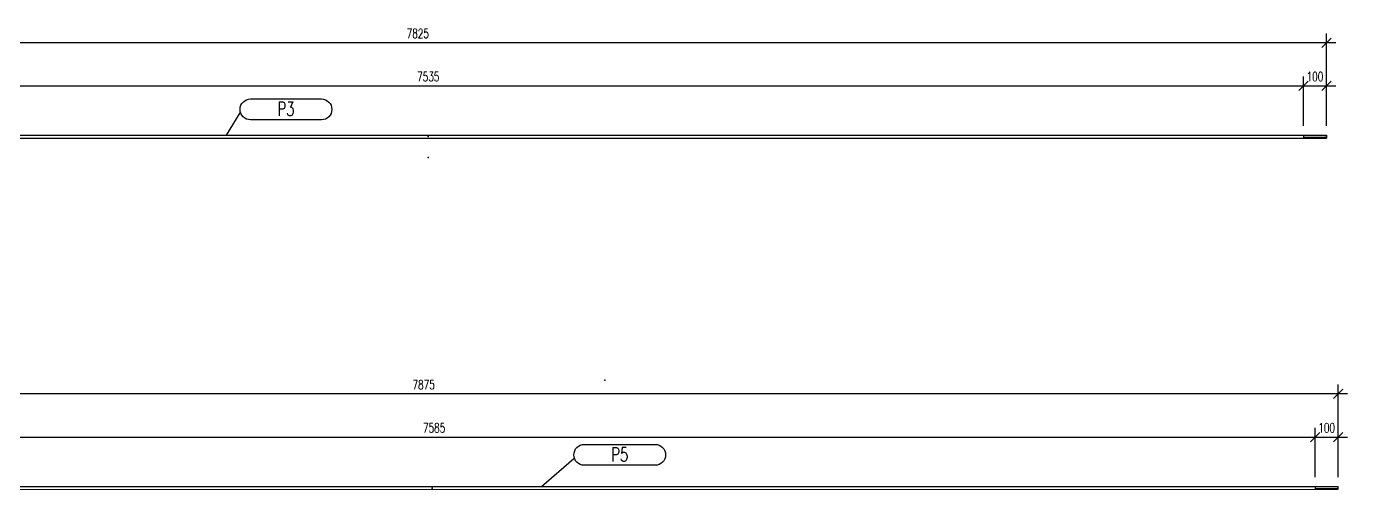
# Model space of a CAD drawing. Extents: x -42342 to -30966, y 6373 to 13845.
# Drawn here: x -36654 to -30966, y 11854 to 13845 of the extents above; entities that cross this region are included whole.
import ezdxf
from ezdxf.enums import TextEntityAlignment as Align

# ---------------------------------------------------------------- set-up
doc = ezdxf.new("R2010")
doc.units = 0
doc.header["$LTSCALE"] = 10
doc.header["$MEASUREMENT"] = 0
doc.layers.get('0').update_dxf_attribs({"linetype": 'CONTINUOUS'})
doc.layers.get('Defpoints').update_dxf_attribs({"linetype": 'CONTINUOUS'})
for name, color, linetype in [('FORIR', 4, 'CONTINUOUS'), ('G', 3, 'CONTINUOUS'), ('POS_BOX', 6, 'CONTINUOUS'), ('POS_NOT', 2, 'CONTINUOUS'), ('S', 1, 'CONTINUOUS'), ('VIT_CLA', 2, 'CONTINUOUS')]:
    doc.layers.add(name, color=color, linetype=linetype)
doc.styles.add('POS', font='ROMANS', dxfattribs={"width": 0.7})
doc.styles.add('ROMANS', font='romans.shx', dxfattribs={"width": 0.7})
doc.dimstyles.new('1-10', dxfattribs={"dimscale": 10, "dimtxt": 2, "dimasz": 2, "dimexe": 2, "dimexo": 2, "dimgap": 1, "dimtad": 1, "dimdec": 0, "dimzin": 0, "dimdsep": 46, "dimtxsty": 'ROMANS', "dimblk": 'OBLIQUE', "dimcen": 0, "dimdle": 2, "dimclrd": 1, "dimclre": 1, "dimclrt": 4, "dimadec": 0, "dimazin": 0, "dimtfac": 1, "dimtdec": 0, "dimtofl": 0, "dimtmove": 0, "dimatfit": 3, "dimfxl": 1, "dimtfill": 1, "dimtolj": 1, "dimtzin": 0, "dimarcsym": 0})
doc.dimstyles.new('1-2.5', dxfattribs={"dimscale": 2.5, "dimtxt": 2, "dimasz": 2, "dimexe": 2, "dimexo": 2, "dimgap": 1, "dimtad": 1, "dimdec": 0, "dimzin": 0, "dimdsep": 46, "dimtxsty": 'ROMANS', "dimblk": 'OBLIQUE', "dimcen": 0, "dimdle": 2, "dimclrd": 1, "dimclre": 1, "dimclrt": 4, "dimadec": 0, "dimazin": 0, "dimtfac": 1, "dimtdec": 0, "dimtofl": 0, "dimtmove": 0, "dimatfit": 3, "dimfxl": 1, "dimtfill": 1, "dimtolj": 1, "dimtzin": 0, "dimarcsym": 0})
doc.dimstyles.new('1-20', dxfattribs={"dimscale": 20, "dimtxt": 2, "dimasz": 2, "dimexe": 2, "dimexo": 2, "dimgap": 1, "dimtad": 1, "dimdec": 0, "dimzin": 0, "dimdsep": 46, "dimtxsty": 'ROMANS', "dimblk": 'OBLIQUE', "dimcen": 0, "dimdle": 2, "dimclrd": 1, "dimclre": 1, "dimclrt": 4, "dimadec": 0, "dimazin": 0, "dimtfac": 1, "dimtdec": 0, "dimtofl": 0, "dimtmove": 0, "dimatfit": 3, "dimfxl": 1, "dimtfill": 1, "dimtolj": 1, "dimtzin": 0, "dimarcsym": 0})

# ---------------------------------------------------------------- blocks, each defined once
blk = doc.blocks.new('P8_PRO')
at = {"layer": 'POS_BOX'}
blk.add_lwpolyline([(17.5, 3.01, -1), (17.5, -1.49), (2.25, -1.49, -1), (2.25, 3.01), (17.5, 3.01)], format="xyb", dxfattribs=at)
at = {"style": 'POS', "width": 0.7}
blk.add_attdef('POS_PEZ', text='', height=3, dxfattribs=at).set_placement((9.88, -0.64), align=Align.CENTER)
at = {"style": 'POS', "width": 0.7, "flags": 1}
for tag, p in [('QTA_PEZ', (0, -2.59)), ('MAR_PEZ', (0, -2.13)), ('PUN_LIS', (0, -3.1)), ('SUN_LIS', (0, -3.56)), ('COD_PEZ', (0, -4.5)), ('MCL_PEZ', (0, -4.04)), ('DIM_PRO', (0, -5))]:
    blk.add_attdef(tag, p, '', height=0.3, dxfattribs=at)
at = {"layer": 'POS_NOT', "style": 'POS', "width": 0.7}
blk.add_attdef('NOT_PEZ', (19.91, -8.9), '', height=2.4, dxfattribs=at)
blk = doc.blocks.new('_OBLIQUE')
at = {"color": 0, "linetype": 'ByBlock'}
blk.add_line((-0.5, -0.5), (0.5, 0.5), dxfattribs=at)
blk = doc.blocks.new('3D_INFOPOS')
blk.add_point((0, 0))
at = {"layer": 'FORIR', "flags": 1}
blk.add_attdef('POS_PEZ', (7.55, -4.31), '', height=5.26, dxfattribs=at)
blk = doc.blocks.new('3D_INFOM')
blk.add_point((0, 0))
at = {"layer": 'FORIR', "flags": 1}
blk.add_attdef('MARK', (7.55, -4.31), '', height=5.26, dxfattribs=at)
blk = doc.blocks.new('*D28')
at = {"color": 1, "lineweight": -2, "transparency": 16777216}
for p, q in [((-38691.3, 13446.1), (-38691.3, 13629.1)), ((-31156.2, 13417.4), (-31156.2, 13629.1)), ((-38731.3, 13589.1), (-31116.2, 13589.1))]:
    blk.add_line(p, q, dxfattribs=at)
at = {"layer": 'Defpoints', "color": 0, "transparency": 16777216}
for p in [(-31156.2, 13589.1), (-38691.3, 13406.1), (-31156.2, 13377.4)]:
    blk.add_point(p, dxfattribs=at)
at = {"color": 1, "lineweight": -2, "transparency": 16777216, "xscale": 40, "yscale": 40, "zscale": 40, "rotation": 180}
blk.add_blockref('_OBLIQUE', (-38691.3, 13589.1), dxfattribs=at)
at = {"color": 1, "lineweight": -2, "transparency": 16777216, "xscale": 40, "yscale": 40, "zscale": 40}
blk.add_blockref('_OBLIQUE', (-31156.2, 13589.1), dxfattribs=at)
at = {"color": 4, "transparency": 16777216, "insert": (-34923.8, 13629.1), "char_height": 40, "attachment_point": 5, "style": 'ROMANS', "bg_fill": 3, "box_fill_scale": 1.25, "bg_fill_color": 256, "bg_fill_true_color": 13158600, "bg_fill_transparency": 0}
blk.add_mtext('\\A1;7535', dxfattribs=at)
blk = doc.blocks.new('*D29')
at = {"color": 1, "lineweight": -2, "transparency": 16777216}
for p, q in [((-31156.2, 13417.4), (-31156.2, 13629.1)), ((-31056.2, 13417.4), (-31056.2, 13629.1)), ((-31196.2, 13589.1), (-31016.2, 13589.1))]:
    blk.add_line(p, q, dxfattribs=at)
at = {"layer": 'Defpoints', "color": 0, "transparency": 16777216}
for p in [(-31156.2, 13377.4), (-31056.2, 13377.4)]:
    blk.add_point(p, dxfattribs=at)
at = {"color": 4, "transparency": 16777216, "insert": (-31106.2, 13629.1), "char_height": 40, "attachment_point": 5, "style": 'ROMANS', "bg_fill": 3, "box_fill_scale": 1.25, "bg_fill_color": 256, "bg_fill_true_color": 13158600, "bg_fill_transparency": 0}
blk.add_mtext('\\A1;100', dxfattribs=at)
at = {"layer": 'Defpoints', "color": 0, "transparency": 16777216}
blk.add_point((-31056.2, 13589.1), dxfattribs=at)
at = {"color": 1, "lineweight": -2, "transparency": 16777216, "xscale": 40, "yscale": 40, "zscale": 40, "rotation": 180}
blk.add_blockref('_OBLIQUE', (-31156.2, 13589.1), dxfattribs=at)
at = {"color": 1, "lineweight": -2, "transparency": 16777216, "xscale": 40, "yscale": 40, "zscale": 40}
blk.add_blockref('_OBLIQUE', (-31056.2, 13589.1), dxfattribs=at)
blk = doc.blocks.new('*D30')
at = {"color": 1, "lineweight": -2, "transparency": 16777216}
for p, q in [((-31016.2, 13774.6), (-38921.3, 13774.6)), ((-38881.3, 13421.1), (-38881.3, 13814.6)), ((-31056.2, 13417.4), (-31056.2, 13814.6))]:
    blk.add_line(p, q, dxfattribs=at)
at = {"layer": 'Defpoints', "color": 0, "transparency": 16777216}
for p in [(-38881.3, 13774.6), (-38881.3, 13381.1), (-31056.2, 13377.4)]:
    blk.add_point(p, dxfattribs=at)
at = {"color": 1, "lineweight": -2, "transparency": 16777216, "xscale": 40, "yscale": 40, "zscale": 40, "rotation": 180}
blk.add_blockref('_OBLIQUE', (-38881.3, 13774.6), dxfattribs=at)
at = {"color": 1, "lineweight": -2, "transparency": 16777216, "xscale": 40, "yscale": 40, "zscale": 40}
blk.add_blockref('_OBLIQUE', (-31056.2, 13774.6), dxfattribs=at)
at = {"color": 4, "transparency": 16777216, "insert": (-34968.8, 13814.6), "char_height": 40, "attachment_point": 5, "style": 'ROMANS', "bg_fill": 3, "box_fill_scale": 1.25, "bg_fill_color": 256, "bg_fill_true_color": 13158600, "bg_fill_transparency": 0}
blk.add_mtext('\\A1;7825', dxfattribs=at)
blk = doc.blocks.new('*D42')
at = {"color": 1, "lineweight": -2, "transparency": 16777216}
for p, q in [((-38691.4, 11934.9), (-38691.4, 12119)), ((-31105.9, 11907.2), (-31105.9, 12119)), ((-38731.4, 12079), (-31065.9, 12079))]:
    blk.add_line(p, q, dxfattribs=at)
at = {"layer": 'Defpoints', "color": 0, "transparency": 16777216}
for p in [(-31105.9, 12079), (-38691.4, 11894.9), (-31105.9, 11867.2)]:
    blk.add_point(p, dxfattribs=at)
at = {"color": 1, "lineweight": -2, "transparency": 16777216, "xscale": 40, "yscale": 40, "zscale": 40, "rotation": 180}
blk.add_blockref('_OBLIQUE', (-38691.4, 12079), dxfattribs=at)
at = {"color": 1, "lineweight": -2, "transparency": 16777216, "xscale": 40, "yscale": 40, "zscale": 40}
blk.add_blockref('_OBLIQUE', (-31105.9, 12079), dxfattribs=at)
at = {"color": 4, "transparency": 16777216, "insert": (-34898.6, 12119), "char_height": 40, "attachment_point": 5, "style": 'ROMANS', "bg_fill": 3, "box_fill_scale": 1.25, "bg_fill_color": 256, "bg_fill_true_color": 13158600, "bg_fill_transparency": 0}
blk.add_mtext('\\A1;7585', dxfattribs=at)
blk = doc.blocks.new('*D43')
at = {"color": 1, "lineweight": -2, "transparency": 16777216}
for p, q in [((-31105.9, 11907.2), (-31105.9, 12119)), ((-31005.9, 11907.2), (-31005.9, 12119)), ((-31145.9, 12079), (-30965.9, 12079))]:
    blk.add_line(p, q, dxfattribs=at)
at = {"layer": 'Defpoints', "color": 0, "transparency": 16777216}
for p in [(-31105.9, 11867.2), (-31005.9, 11867.2)]:
    blk.add_point(p, dxfattribs=at)
at = {"color": 4, "transparency": 16777216, "insert": (-31055.9, 12119), "char_height": 40, "attachment_point": 5, "style": 'ROMANS', "bg_fill": 3, "box_fill_scale": 1.25, "bg_fill_color": 256, "bg_fill_true_color": 13158600, "bg_fill_transparency": 0}
blk.add_mtext('\\A1;100', dxfattribs=at)
at = {"layer": 'Defpoints', "color": 0, "transparency": 16777216}
blk.add_point((-31005.9, 12079), dxfattribs=at)
at = {"color": 1, "lineweight": -2, "transparency": 16777216, "xscale": 40, "yscale": 40, "zscale": 40, "rotation": 180}
blk.add_blockref('_OBLIQUE', (-31105.9, 12079), dxfattribs=at)
at = {"color": 1, "lineweight": -2, "transparency": 16777216, "xscale": 40, "yscale": 40, "zscale": 40}
blk.add_blockref('_OBLIQUE', (-31005.9, 12079), dxfattribs=at)
blk = doc.blocks.new('*D44')
at = {"color": 1, "lineweight": -2, "transparency": 16777216}
for p, q in [((-38881.4, 11909.9), (-38881.4, 12304.5)), ((-31005.9, 11907.2), (-31005.9, 12304.5)), ((-30965.9, 12264.5), (-38921.4, 12264.5))]:
    blk.add_line(p, q, dxfattribs=at)
at = {"layer": 'Defpoints', "color": 0, "transparency": 16777216}
for p in [(-38881.4, 12264.5), (-38881.4, 11869.9), (-31005.9, 11867.2)]:
    blk.add_point(p, dxfattribs=at)
at = {"color": 1, "lineweight": -2, "transparency": 16777216, "xscale": 40, "yscale": 40, "zscale": 40, "rotation": 180}
blk.add_blockref('_OBLIQUE', (-38881.4, 12264.5), dxfattribs=at)
at = {"color": 1, "lineweight": -2, "transparency": 16777216, "xscale": 40, "yscale": 40, "zscale": 40}
blk.add_blockref('_OBLIQUE', (-31005.9, 12264.5), dxfattribs=at)
at = {"color": 4, "transparency": 16777216, "insert": (-34943.6, 12304.5), "char_height": 40, "attachment_point": 5, "style": 'ROMANS', "bg_fill": 3, "box_fill_scale": 1.25, "bg_fill_color": 256, "bg_fill_true_color": 13158600, "bg_fill_transparency": 0}
blk.add_mtext('\\A1;7875', dxfattribs=at)

msp = doc.modelspace()

# ---------------------------------------------------------------- linework, layer by layer
at = {"layer": 'G'}
for p, q in [((-38791.5, 13377.4), (-31056.2, 13377.4)), ((-31056.2, 13364.7), (-31056.2, 13377.4)), ((-38791.5, 13364.7), (-31056.2, 13364.7)), ((-38691.3, 11866.2), (-31005.9, 11867.2)), ((-38691.3, 11853.5), (-31005.9, 11854.5)), ((-31005.9, 11854.5), (-31005.9, 11867.2))]:
    msp.add_line(p, q, dxfattribs=at)
at = {"layer": 'S'}
for p, q in [((-31156.2, 13377.4), (-31156.2, 13364.7)), ((-31056.2, 13375.4), (-31156.2, 13375.4)), ((-31056.2, 13377.4), (-31056.2, 13364.7)), ((-31056.2, 13375.4), (-31056.2, 13375.4)), ((-31056.2, 13366.7), (-31156.2, 13366.7)), ((-31056.2, 13366.7), (-31056.2, 13366.7)), ((-31105.9, 11867.2), (-31105.9, 11854.5)), ((-31005.9, 11865.2), (-31105.9, 11865.2)), ((-31005.9, 11856.5), (-31105.9, 11856.5))]:
    msp.add_line(p, q, dxfattribs=at)

# ---------------------------------------------------------------- block references
ref = msp.add_blockref('P8_PRO', (-35734, 13472.8), dxfattribs=dict(xscale=20, yscale=20, zscale=10))
ref.add_attrib('POS_PEZ', 'P3', dxfattribs={"height": 60, "style": 'POS', "width": 0.7}).set_placement((-35536.5, 13459.9), align=Align.CENTER)
for name, p in [('3D_INFOPOS', (-34923.8, 13371.1)), ('3D_INFOM', (-34923.8, 13371.1)), ('3D_INFOPOS', (-34923.8, 13281.3)), ('3D_INFOM', (-34923.8, 13281.3)), ('3D_INFOPOS', (-34906.4, 11859.9)), ('3D_INFOM', (-34906.4, 11859.9))]:
    msp.add_blockref(name, p)
at = {"xscale": 20, "yscale": 20, "zscale": 20}
for name in ['3D_INFOPOS', '3D_INFOM']:
    msp.add_blockref(name, (-34163.2, 12324.2), dxfattribs=at)
ref = msp.add_blockref('P8_PRO', (-34297, 11987.5), dxfattribs=dict(xscale=20, yscale=20, zscale=20))
ref.add_attrib('POS_PEZ', 'P5', dxfattribs={"height": 60, "style": 'POS', "width": 0.7}).set_placement((-34099.5, 11974.7), align=Align.CENTER)

# ---------------------------------------------------------------- leaders
msp.add_leader([(-34436.2, 11866.2), (-34297, 11987.5)], dimstyle='1-2.5')
at = {"layer": 'VIT_CLA'}
msp.add_leader([(-35792.6, 13377.4), (-35734, 13472.8)], dimstyle='1-10', dxfattribs=at)

# ---------------------------------------------------------------- next in the draw order: dimensions: what is measured, and where the dimension line sits
for base, p1, p2, picture, middle in [((-31156.2, 13589.1), (-38691.3, 13406.1), (-31156.2, 13377.4), '*D28', (-34923.8, 13629.1)), ((-31105.8982, 12078.9544), (-38691.3536, 11894.8885), (-31105.8982, 11867.2389), '*D42', (-34898.6259, 12118.9544))]:
    dim = msp.add_linear_dim(base=base, p1=p1, p2=p2, dimstyle='1-20', override={"dimtmove": 1})
    dim.commit()
    dim.dimension.update_dxf_attribs({"geometry": picture, "text_midpoint": middle})

# ---------------------------------------------------------------- next in the draw order: dimensions: what is measured, and where the dimension line sits
for base, p1, p2, picture, middle in [((-31056.2, 13589.1), (-31156.2, 13377.4), (-31056.2, 13377.4), '*D29', (-31106.2, 13589.1)), ((-31005.9, 12079), (-31105.9, 11867.2), (-31005.9, 11867.2), '*D43', (-31055.9, 12079))]:
    dim = msp.add_linear_dim(base=base, p1=p1, p2=p2, dimstyle='1-20', override={"dimtmove": 1})
    dim.commit()
    dim.dimension.update_dxf_attribs({"geometry": picture, "text_midpoint": middle, "dimtype": 160})

# ---------------------------------------------------------------- next in the draw order: dimensions: what is measured, and where the dimension line sits
for base, p1, p2, picture, middle in [((-38881.3, 13774.6), (-31056.2, 13377.4), (-38881.3, 13381.1), '*D30', (-34968.8, 13814.6)), ((-38881.3517, 12264.4731), (-31005.8982, 11867.2389), (-38881.3517, 11869.8884), '*D44', (-34943.6249, 12304.4731))]:
    dim = msp.add_linear_dim(base=base, p1=p1, p2=p2, dimstyle='1-20')
    dim.commit()
    dim.dimension.update_dxf_attribs({"geometry": picture, "text_midpoint": middle})

doc.saveas('drawing.dxf')
